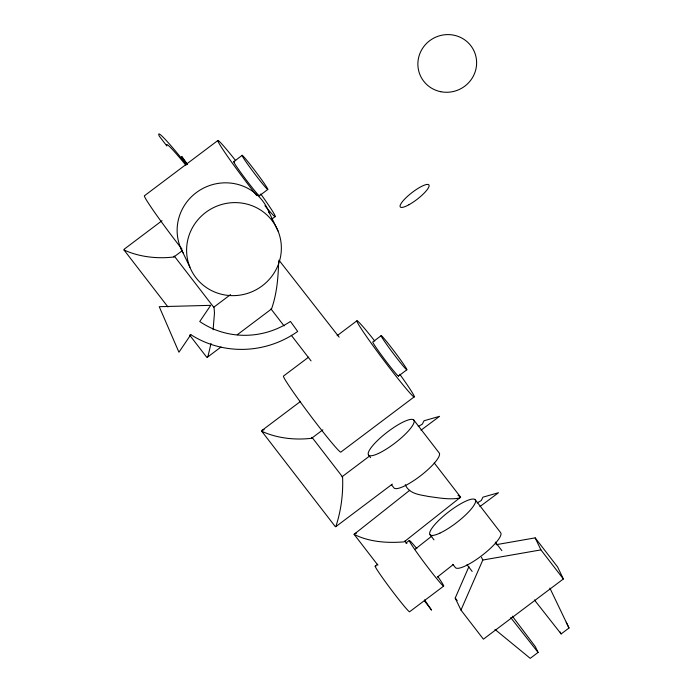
<?xml version="1.0" encoding="UTF-8"?>
<svg xmlns="http://www.w3.org/2000/svg" width="693" height="693" viewBox="0 0 693 693"><rect width="100%" height="100%" fill="white"/><g stroke="black" fill="none" stroke-linecap="round" stroke-linejoin="round"><path stroke-width="1.04" d="M213.115 329.747L214.483 312.898L214.05 307.64L174.289 256.072L173.908 256.973C157.432 259.009 139.059 256.973 123.995 249.956L124.368 249.056L162.032 220.695M211.027 343.494L208.099 355.795L207.276 357.328L206.67 357.172L189.605 335.048M392.325 484.13L335.802 526.68L335.195 526.515L261.72 431.245L262.101 430.344L300.623 401.342M261.72 431.245C276.793 438.262 295.166 440.298 311.642 438.262L312.015 437.361L342.576 476.983C343.312 493.589 341.069 510.914 335.802 526.68M496.067 544.707L535.169 537.872L557.605 566.969L563.357 578.976L483.402 639.171L460.966 610.083L455.214 598.068L468.91 566.666M460.966 610.083L482.804 560.039L481.479 557.267M237.249 334.771L271.509 308.983C276.897 293.806 278.274 277.191 278.638 261.14M377.85 565.124L354.088 534.312L409.736 490.289M354.088 534.312C368.823 541.995 387.595 543.269 404.132 541.857L460.628 497.167L434.216 462.915M415.237 549.142L432.103 535.854M437.318 577.113L453.343 564.492M217.94 140.445L144.534 195.703A47.635 2.304 53 0 0 182.008 249.151M233.784 161.651L242.143 155.353M173.908 256.973L182.545 250.476M259.416 195.79L267.775 189.501A21.353 1.031 53 0 0 249.549 163.73A21.353 1.031 53 0 0 247.548 164.05A21.353 1.031 53 0 0 267.775 189.501M271.665 219.213L275.121 216.606M213.444 307.475L230.57 294.577M207.276 357.328L220.98 347.02M308.619 357.155L283.576 376.004A47.635 2.304 53 0 0 309.589 414.492A47.635 2.304 53 0 0 340.757 452.165L414.163 396.907M337.119 335.698L356.982 320.746M381.185 335.655L372.825 341.952A21.353 1.031 53 0 0 386.166 361.425A21.353 1.031 53 0 0 398.319 375.459M311.642 438.262L322.869 429.816M398.458 376.091L406.817 369.802A21.353 1.031 53 0 0 388.591 344.031A21.353 1.031 53 0 0 386.59 344.352A21.353 1.031 53 0 0 406.817 369.802M369.369 456.193L341.961 476.819L342.576 476.983M375.182 566.164L377.737 564.232M405.847 543.069L409.26 540.505M443.711 586.07L409.632 611.728A28.586 1.386 53 0 1 389.804 587.777A28.586 1.386 53 0 1 375.857 566.467M534.407 599.939L561.139 633.939L569.005 628.014L566.233 622.227M512.335 616.155L535.317 646.638L538.097 652.434L530.232 658.35L494.958 629.417M420.989 430.197L439.579 416.32L424.029 420.764L422.323 424.151A63.739 14.891 -37.6 0 0 418.243 426.55M479.902 506.6L498.492 492.723L482.943 497.167L481.237 500.554A63.739 14.891 -37.6 0 0 477.165 502.953M262.101 430.344L264.163 429.712M459.788 498.007C449.523 499.974 438.938 497.843 428.707 496.517C420.027 494.698 409.225 494.161 405.24 484.632M354.92 533.463L356.6 533.099M482.804 560.039L540.93 549.887L563.357 578.976M271.509 308.983L270.902 308.818L284.069 325.901M458.021 495.278L460.628 497.167M510.689 617.576L538.097 652.434M278.941 260.135L339.154 337.162M413.756 419.984L439.111 452.867A28.586 6.679 -37.6 0 1 421.075 475.372A28.586 6.679 -37.6 0 1 394.005 487.985L391.398 484.606M475.199 499.662L500.563 532.545A28.586 6.679 -37.6 0 1 482.519 555.05A28.586 6.679 -37.6 0 1 455.448 567.662L452.85 564.293M495.261 542.073L501.845 550.614M291.311 335.291L311.062 360.906M467.021 564.743L472.176 571.43M368.641 455.102L370.59 457.631M430.084 534.779L433.991 539.838M455.214 598.068L457.189 600.632M404.972 541.016L406.886 543.494M123.995 249.956L167.957 306.964M424.359 600.77L431.548 610.109L424.558 599.887M187.482 164.163L181.722 156.514L186.85 164.51M549.87 588.08L569.005 628.014M535.169 537.872L540.93 549.887M560.221 632.007L561.139 633.939M268.537 211.192L278.023 230.977A47.635 46.258 -25.6 0 1 227.105 295.296A47.635 46.258 -25.6 0 1 196.821 221.102A47.635 46.258 -25.6 0 1 278.023 230.977M180.466 247.488L189.943 267.273M183.125 252.919A47.635 46.258 -25.6 0 1 205.111 187.344A47.635 46.258 -25.6 0 1 269.256 213.063M259.277 195.157A21.353 1.031 53 0 1 245.443 178.898A21.353 1.031 53 0 1 234.52 162.179M260.759 193.988A47.635 2.304 53 0 1 264.925 205.743M256.713 195.539A47.635 2.304 53 0 1 219.811 144.664A47.635 2.304 53 0 1 235.715 160.707M186.746 164.735A94.846 4.591 53 0 0 159.251 136.071L166.84 145.946A80.527 3.898 53 0 1 185.837 165.133M437.829 576.541A28.586 1.386 53 0 1 438.409 580.682A28.586 1.386 53 0 1 413.054 547.002A28.586 1.386 53 0 1 416.9 548.726M399.8 374.289A47.635 2.304 53 0 1 406.765 389.379A47.635 2.304 53 0 1 362.015 329.92A47.635 2.304 53 0 1 374.757 341.008M190.826 334.676L178.933 352.217L159.234 306.687L210.715 305.344L199.74 321.535A80.527 78.196 -25.6 0 0 290.445 321.439L297.695 331.453A94.846 92.108 -25.6 0 1 190.826 334.676M440.791 91.71A29.53 28.682 -25.6 0 0 475.294 54.227A29.53 28.682 -25.6 0 0 425.649 44.369A29.53 28.682 -25.6 0 0 440.791 91.71M378.447 453.456A28.586 6.679 -37.6 0 0 414.154 421.864A28.586 6.679 -37.6 0 0 380.994 437.309A28.586 6.679 -37.6 0 0 378.447 453.456M439.89 533.134A28.586 6.679 -37.6 0 0 475.597 501.541A28.586 6.679 -37.6 0 0 442.446 516.987A28.586 6.679 -37.6 0 0 439.89 533.134M408.991 204.712A18.07 4.219 -37.6 0 0 429.01 185.066A18.07 4.219 -37.6 0 0 405.769 197.981A18.07 4.219 -37.6 0 0 408.991 204.712"/></g></svg>
